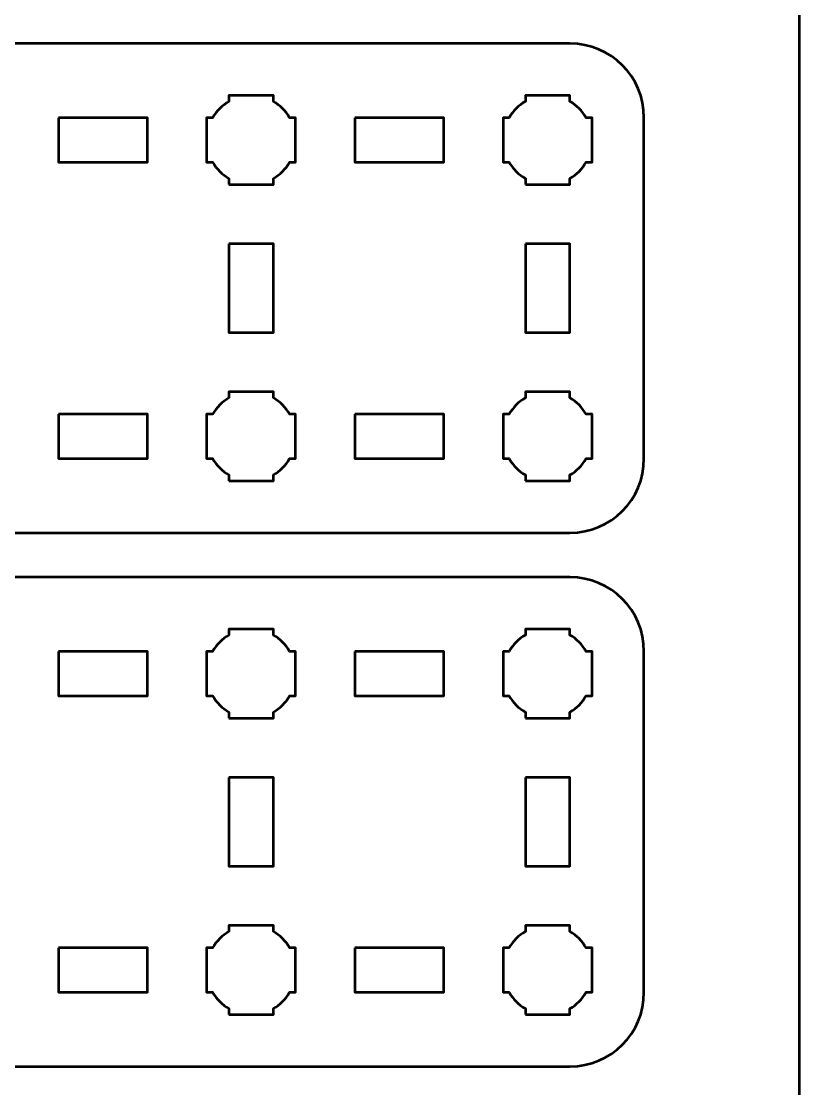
# Model space of a CAD drawing. Header units: centimetres. Extents: x -21 to 0, y -29.7 to 0.
# Drawn here: x -5.25 to 0, y -21.65 to -14.45 of the extents above; entities that cross this region are included whole.
import ezdxf

# ---------------------------------------------------------------- set-up
doc = ezdxf.new("R2010")
doc.units = ezdxf.units.CM
doc.header["$MEASUREMENT"] = 0
doc.layers.add('Layer 1', color=7, linetype='Continuous')

msp = doc.modelspace()

# ---------------------------------------------------------------- linework, layer by layer
at = {"layer": 'Layer 1', "color": 22, "lineweight": 53}
msp.add_open_spline([(-21.00003, -29.19996), (-21.00003, -29.19996), (-21.00003, -0.49992), (-21.00003, -0.49992), (-21.00003, -0.49992), (-21.00003, -0.22295), (-20.77694, 0.00004), (-20.49994, 0.00004), (-20.49994, 0.00004), (-20.49994, 0.00004), (-0.50008, 0.00004), (-0.50008, 0.00004), (-0.50008, 0.00004), (-0.22294, 0.00004), (0.00002, -0.22295), (0.00002, -0.49992), (0.00002, -0.49992), (0.00002, -0.49992), (0.00002, -29.19996), (0.00002, -29.19996), (0.00002, -29.19996), (0.00002, -29.47696), (-0.22294, -29.70005), (-0.50008, -29.70005), (-0.50008, -29.70005), (-0.50008, -29.70005), (-20.49994, -29.70005), (-20.49994, -29.70005), (-20.49994, -29.70005), (-20.77694, -29.70005), (-21.00003, -29.47696), (-21.00003, -29.19996)], degree=3, knots=[0, 0, 0, 0, 0.125, 0.125, 0.125, 0.125, 0.25, 0.25, 0.25, 0.25, 0.375, 0.375, 0.375, 0.375, 0.5, 0.5, 0.5, 0.5, 0.625, 0.625, 0.625, 0.625, 0.75, 0.75, 0.75, 0.75, 0.875, 0.875, 0.875, 0.875, 1, 1, 1, 1], dxfattribs=at)
at = {"layer": 'Layer 1', "color": 114, "lineweight": 53}
for points in [[(-9.84993, -14.59998), (-9.84993, -14.59998), (-1.55005, -14.59998), (-1.55005, -14.59998), (-1.55005, -14.59998), (-1.27305, -14.59998), (-1.04995, -14.82308), (-1.04995, -15.10008), (-1.04995, -15.10008), (-1.04995, -15.10008), (-1.04995, -17.4), (-1.04995, -17.4), (-1.04995, -17.4), (-1.04995, -17.67701), (-1.27305, -17.89996), (-1.55005, -17.89996), (-1.55005, -17.89996), (-1.55005, -17.89996), (-9.84993, -17.89996), (-9.84993, -17.89996), (-9.84993, -17.89996), (-10.12693, -17.89996), (-10.35003, -17.67701), (-10.35003, -17.4), (-10.35003, -17.4), (-10.35003, -17.4), (-10.35003, -15.10008), (-10.35003, -15.10008), (-10.35003, -15.10008), (-10.35003, -14.82308), (-10.12693, -14.59998), (-9.84993, -14.59998)], [(-9.84993, -18.19998), (-9.84993, -18.19998), (-1.55005, -18.19998), (-1.55005, -18.19998), (-1.55005, -18.19998), (-1.27305, -18.19998), (-1.04995, -18.42308), (-1.04995, -18.70008), (-1.04995, -18.70008), (-1.04995, -18.70008), (-1.04995, -21), (-1.04995, -21), (-1.04995, -21), (-1.04995, -21.27701), (-1.27305, -21.49996), (-1.55005, -21.49996), (-1.55005, -21.49996), (-1.55005, -21.49996), (-9.84993, -21.49996), (-9.84993, -21.49996), (-9.84993, -21.49996), (-10.12693, -21.49996), (-10.35003, -21.27701), (-10.35003, -21), (-10.35003, -21), (-10.35003, -21), (-10.35003, -18.70008), (-10.35003, -18.70008), (-10.35003, -18.70008), (-10.35003, -18.42308), (-10.12693, -18.19998), (-9.84993, -18.19998)]]:
    msp.add_open_spline(points, degree=3, knots=[0, 0, 0, 0, 0.125, 0.125, 0.125, 0.125, 0.25, 0.25, 0.25, 0.25, 0.375, 0.375, 0.375, 0.375, 0.5, 0.5, 0.5, 0.5, 0.625, 0.625, 0.625, 0.625, 0.75, 0.75, 0.75, 0.75, 0.875, 0.875, 0.875, 0.875, 1, 1, 1, 1], dxfattribs=at)
at = {"layer": 'Layer 1', "lineweight": 53}
for points, knots in [([(-3.84998, -15.55001), (-3.84998, -15.55001), (-3.84998, -15.5099), (-3.84998, -15.5099), (-3.84998, -15.5099), (-3.89559, -15.48358), (-3.93348, -15.44556), (-3.9598, -15.40008), (-3.9598, -15.40008), (-3.9598, -15.40008), (-4.00005, -15.40008), (-4.00005, -15.40008), (-4.00005, -15.40008), (-4.00005, -15.40008), (-4.00005, -15.25001), (-4.00005, -15.25001), (-4.00005, -15.25001), (-4.00005, -15.25001), (-4.00005, -15.10008), (-4.00005, -15.10008), (-4.00005, -15.10008), (-4.00005, -15.10008), (-3.9598, -15.10008), (-3.9598, -15.10008), (-3.9598, -15.10008), (-3.93348, -15.05447), (-3.89559, -15.01654), (-3.84998, -14.99022), (-3.84998, -14.99022), (-3.84998, -14.99022), (-3.84998, -14.95001), (-3.84998, -14.95001), (-3.84998, -14.95001), (-3.84998, -14.95001), (-3.70005, -14.95001), (-3.70005, -14.95001), (-3.70005, -14.95001), (-3.70005, -14.95001), (-3.54997, -14.95001), (-3.54997, -14.95001), (-3.54997, -14.95001), (-3.54997, -14.95001), (-3.54997, -14.99022), (-3.54997, -14.99022), (-3.54997, -14.99022), (-3.5045, -15.01654), (-3.46647, -15.05447), (-3.44015, -15.10008), (-3.44015, -15.10008), (-3.44015, -15.10008), (-3.40004, -15.10008), (-3.40004, -15.10008), (-3.40004, -15.10008), (-3.40004, -15.10008), (-3.40004, -15.25001), (-3.40004, -15.25001), (-3.40004, -15.25001), (-3.40004, -15.25001), (-3.40004, -15.40008), (-3.40004, -15.40008), (-3.40004, -15.40008), (-3.40004, -15.40008), (-3.44015, -15.40008), (-3.44015, -15.40008), (-3.44015, -15.40008), (-3.46647, -15.44556), (-3.5045, -15.48358), (-3.54997, -15.5099), (-3.54997, -15.5099), (-3.54997, -15.5099), (-3.54997, -15.55001), (-3.54997, -15.55001), (-3.54997, -15.55001), (-3.54997, -15.55001), (-3.70005, -15.55001), (-3.70005, -15.55001), (-3.70005, -15.55001), (-3.70005, -15.55001), (-3.84998, -15.55001), (-3.84998, -15.55001)], [0, 0, 0, 0, 0.05, 0.05, 0.05, 0.05, 0.1, 0.1, 0.1, 0.1, 0.15, 0.15, 0.15, 0.15, 0.2, 0.2, 0.2, 0.2, 0.25, 0.25, 0.25, 0.25, 0.3, 0.3, 0.3, 0.3, 0.35, 0.35, 0.35, 0.35, 0.4, 0.4, 0.4, 0.4, 0.45, 0.45, 0.45, 0.45, 0.5, 0.5, 0.5, 0.5, 0.55, 0.55, 0.55, 0.55, 0.6, 0.6, 0.6, 0.6, 0.65, 0.65, 0.65, 0.65, 0.7, 0.7, 0.7, 0.7, 0.75, 0.75, 0.75, 0.75, 0.8, 0.8, 0.8, 0.8, 0.85, 0.85, 0.85, 0.85, 0.9, 0.9, 0.9, 0.9, 0.95, 0.95, 0.95, 0.95, 1, 1, 1, 1]), ([(-1.85005, -15.55001), (-1.85005, -15.55001), (-1.85005, -15.5099), (-1.85005, -15.5099), (-1.85005, -15.5099), (-1.89553, -15.48358), (-1.93356, -15.44556), (-1.95987, -15.40008), (-1.95987, -15.40008), (-1.95987, -15.40008), (-1.99998, -15.40008), (-1.99998, -15.40008), (-1.99998, -15.40008), (-1.99998, -15.40008), (-1.99998, -15.25001), (-1.99998, -15.25001), (-1.99998, -15.25001), (-1.99998, -15.25001), (-1.99998, -15.10008), (-1.99998, -15.10008), (-1.99998, -15.10008), (-1.99998, -15.10008), (-1.95987, -15.10008), (-1.95987, -15.10008), (-1.95987, -15.10008), (-1.93356, -15.05447), (-1.89553, -15.01654), (-1.85005, -14.99022), (-1.85005, -14.99022), (-1.85005, -14.99022), (-1.85005, -14.95001), (-1.85005, -14.95001), (-1.85005, -14.95001), (-1.85005, -14.95001), (-1.69998, -14.95001), (-1.69998, -14.95001), (-1.69998, -14.95001), (-1.69998, -14.95001), (-1.55005, -14.95001), (-1.55005, -14.95001), (-1.55005, -14.95001), (-1.55005, -14.95001), (-1.55005, -14.99022), (-1.55005, -14.99022), (-1.55005, -14.99022), (-1.50444, -15.01654), (-1.46655, -15.05447), (-1.44023, -15.10008), (-1.44023, -15.10008), (-1.44023, -15.10008), (-1.39998, -15.10008), (-1.39998, -15.10008), (-1.39998, -15.10008), (-1.39998, -15.10008), (-1.39998, -15.25001), (-1.39998, -15.25001), (-1.39998, -15.25001), (-1.39998, -15.25001), (-1.39998, -15.40008), (-1.39998, -15.40008), (-1.39998, -15.40008), (-1.39998, -15.40008), (-1.44023, -15.40008), (-1.44023, -15.40008), (-1.44023, -15.40008), (-1.46655, -15.44556), (-1.50444, -15.48358), (-1.55005, -15.5099), (-1.55005, -15.5099), (-1.55005, -15.5099), (-1.55005, -15.55001), (-1.55005, -15.55001), (-1.55005, -15.55001), (-1.55005, -15.55001), (-1.69998, -15.55001), (-1.69998, -15.55001), (-1.69998, -15.55001), (-1.69998, -15.55001), (-1.85005, -15.55001), (-1.85005, -15.55001)], [0, 0, 0, 0, 0.05, 0.05, 0.05, 0.05, 0.1, 0.1, 0.1, 0.1, 0.15, 0.15, 0.15, 0.15, 0.2, 0.2, 0.2, 0.2, 0.25, 0.25, 0.25, 0.25, 0.3, 0.3, 0.3, 0.3, 0.35, 0.35, 0.35, 0.35, 0.4, 0.4, 0.4, 0.4, 0.45, 0.45, 0.45, 0.45, 0.5, 0.5, 0.5, 0.5, 0.55, 0.55, 0.55, 0.55, 0.6, 0.6, 0.6, 0.6, 0.65, 0.65, 0.65, 0.65, 0.7, 0.7, 0.7, 0.7, 0.75, 0.75, 0.75, 0.75, 0.8, 0.8, 0.8, 0.8, 0.85, 0.85, 0.85, 0.85, 0.9, 0.9, 0.9, 0.9, 0.95, 0.95, 0.95, 0.95, 1, 1, 1, 1]), ([(-4.99996, -15.10008), (-4.99996, -15.10008), (-4.39996, -15.10008), (-4.39996, -15.10008), (-4.39996, -15.10008), (-4.39996, -15.10008), (-4.39996, -15.40008), (-4.39996, -15.40008), (-4.39996, -15.40008), (-4.39996, -15.40008), (-4.99996, -15.40008), (-4.99996, -15.40008), (-4.99996, -15.40008), (-4.99996, -15.40008), (-4.99996, -15.10008), (-4.99996, -15.10008)], [0, 0, 0, 0, 0.25, 0.25, 0.25, 0.25, 0.5, 0.5, 0.5, 0.5, 0.75, 0.75, 0.75, 0.75, 1, 1, 1, 1]), ([(-2.99999, -15.10008), (-2.99999, -15.10008), (-2.39999, -15.10008), (-2.39999, -15.10008), (-2.39999, -15.10008), (-2.39999, -15.10008), (-2.39999, -15.40008), (-2.39999, -15.40008), (-2.39999, -15.40008), (-2.39999, -15.40008), (-2.99999, -15.40008), (-2.99999, -15.40008), (-2.99999, -15.40008), (-2.99999, -15.40008), (-2.99999, -15.10008), (-2.99999, -15.10008)], [0, 0, 0, 0, 0.25, 0.25, 0.25, 0.25, 0.5, 0.5, 0.5, 0.5, 0.75, 0.75, 0.75, 0.75, 1, 1, 1, 1]), ([(-3.84998, -15.95003), (-3.84998, -15.95003), (-3.54997, -15.95003), (-3.54997, -15.95003), (-3.54997, -15.95003), (-3.54997, -15.95003), (-3.54997, -16.55002), (-3.54997, -16.55002), (-3.54997, -16.55002), (-3.54997, -16.55002), (-3.84998, -16.55002), (-3.84998, -16.55002), (-3.84998, -16.55002), (-3.84998, -16.55002), (-3.84998, -15.95003), (-3.84998, -15.95003)], [0, 0, 0, 0, 0.25, 0.25, 0.25, 0.25, 0.5, 0.5, 0.5, 0.5, 0.75, 0.75, 0.75, 0.75, 1, 1, 1, 1]), ([(-1.85005, -15.95003), (-1.85005, -15.95003), (-1.55005, -15.95003), (-1.55005, -15.95003), (-1.55005, -15.95003), (-1.55005, -15.95003), (-1.55005, -16.55002), (-1.55005, -16.55002), (-1.55005, -16.55002), (-1.55005, -16.55002), (-1.85005, -16.55002), (-1.85005, -16.55002), (-1.85005, -16.55002), (-1.85005, -16.55002), (-1.85005, -15.95003), (-1.85005, -15.95003)], [0, 0, 0, 0, 0.25, 0.25, 0.25, 0.25, 0.5, 0.5, 0.5, 0.5, 0.75, 0.75, 0.75, 0.75, 1, 1, 1, 1]), ([(-3.84998, -17.55008), (-3.84998, -17.55008), (-3.84998, -17.50982), (-3.84998, -17.50982), (-3.84998, -17.50982), (-3.89559, -17.48351), (-3.93348, -17.44548), (-3.9598, -17.4), (-3.9598, -17.4), (-3.9598, -17.4), (-4.00005, -17.4), (-4.00005, -17.4), (-4.00005, -17.4), (-4.00005, -17.4), (-4.00005, -17.25007), (-4.00005, -17.25007), (-4.00005, -17.25007), (-4.00005, -17.25007), (-4.00005, -17.1), (-4.00005, -17.1), (-4.00005, -17.1), (-4.00005, -17.1), (-3.9598, -17.1), (-3.9598, -17.1), (-3.9598, -17.1), (-3.93348, -17.05453), (-3.89559, -17.0165), (-3.84998, -16.99018), (-3.84998, -16.99018), (-3.84998, -16.99018), (-3.84998, -16.95007), (-3.84998, -16.95007), (-3.84998, -16.95007), (-3.84998, -16.95007), (-3.70005, -16.95007), (-3.70005, -16.95007), (-3.70005, -16.95007), (-3.70005, -16.95007), (-3.54997, -16.95007), (-3.54997, -16.95007), (-3.54997, -16.95007), (-3.54997, -16.95007), (-3.54997, -16.99018), (-3.54997, -16.99018), (-3.54997, -16.99018), (-3.5045, -17.0165), (-3.46647, -17.05453), (-3.44015, -17.1), (-3.44015, -17.1), (-3.44015, -17.1), (-3.40004, -17.1), (-3.40004, -17.1), (-3.40004, -17.1), (-3.40004, -17.1), (-3.40004, -17.25007), (-3.40004, -17.25007), (-3.40004, -17.25007), (-3.40004, -17.25007), (-3.40004, -17.4), (-3.40004, -17.4), (-3.40004, -17.4), (-3.40004, -17.4), (-3.44015, -17.4), (-3.44015, -17.4), (-3.44015, -17.4), (-3.46647, -17.44548), (-3.5045, -17.48351), (-3.54997, -17.50982), (-3.54997, -17.50982), (-3.54997, -17.50982), (-3.54997, -17.55008), (-3.54997, -17.55008), (-3.54997, -17.55008), (-3.54997, -17.55008), (-3.70005, -17.55008), (-3.70005, -17.55008), (-3.70005, -17.55008), (-3.70005, -17.55008), (-3.84998, -17.55008), (-3.84998, -17.55008)], [0, 0, 0, 0, 0.05, 0.05, 0.05, 0.05, 0.1, 0.1, 0.1, 0.1, 0.15, 0.15, 0.15, 0.15, 0.2, 0.2, 0.2, 0.2, 0.25, 0.25, 0.25, 0.25, 0.3, 0.3, 0.3, 0.3, 0.35, 0.35, 0.35, 0.35, 0.4, 0.4, 0.4, 0.4, 0.45, 0.45, 0.45, 0.45, 0.5, 0.5, 0.5, 0.5, 0.55, 0.55, 0.55, 0.55, 0.6, 0.6, 0.6, 0.6, 0.65, 0.65, 0.65, 0.65, 0.7, 0.7, 0.7, 0.7, 0.75, 0.75, 0.75, 0.75, 0.8, 0.8, 0.8, 0.8, 0.85, 0.85, 0.85, 0.85, 0.9, 0.9, 0.9, 0.9, 0.95, 0.95, 0.95, 0.95, 1, 1, 1, 1]), ([(-1.85005, -17.55008), (-1.85005, -17.55008), (-1.85005, -17.50982), (-1.85005, -17.50982), (-1.85005, -17.50982), (-1.89553, -17.48351), (-1.93356, -17.44548), (-1.95987, -17.4), (-1.95987, -17.4), (-1.95987, -17.4), (-1.99998, -17.4), (-1.99998, -17.4), (-1.99998, -17.4), (-1.99998, -17.4), (-1.99998, -17.25007), (-1.99998, -17.25007), (-1.99998, -17.25007), (-1.99998, -17.25007), (-1.99998, -17.1), (-1.99998, -17.1), (-1.99998, -17.1), (-1.99998, -17.1), (-1.95987, -17.1), (-1.95987, -17.1), (-1.95987, -17.1), (-1.93356, -17.05453), (-1.89553, -17.0165), (-1.85005, -16.99018), (-1.85005, -16.99018), (-1.85005, -16.99018), (-1.85005, -16.95007), (-1.85005, -16.95007), (-1.85005, -16.95007), (-1.85005, -16.95007), (-1.69998, -16.95007), (-1.69998, -16.95007), (-1.69998, -16.95007), (-1.69998, -16.95007), (-1.55005, -16.95007), (-1.55005, -16.95007), (-1.55005, -16.95007), (-1.55005, -16.95007), (-1.55005, -16.99018), (-1.55005, -16.99018), (-1.55005, -16.99018), (-1.50444, -17.0165), (-1.46655, -17.05453), (-1.44023, -17.1), (-1.44023, -17.1), (-1.44023, -17.1), (-1.39998, -17.1), (-1.39998, -17.1), (-1.39998, -17.1), (-1.39998, -17.1), (-1.39998, -17.25007), (-1.39998, -17.25007), (-1.39998, -17.25007), (-1.39998, -17.25007), (-1.39998, -17.4), (-1.39998, -17.4), (-1.39998, -17.4), (-1.39998, -17.4), (-1.44023, -17.4), (-1.44023, -17.4), (-1.44023, -17.4), (-1.46655, -17.44548), (-1.50444, -17.48351), (-1.55005, -17.50982), (-1.55005, -17.50982), (-1.55005, -17.50982), (-1.55005, -17.55008), (-1.55005, -17.55008), (-1.55005, -17.55008), (-1.55005, -17.55008), (-1.69998, -17.55008), (-1.69998, -17.55008), (-1.69998, -17.55008), (-1.69998, -17.55008), (-1.85005, -17.55008), (-1.85005, -17.55008)], [0, 0, 0, 0, 0.05, 0.05, 0.05, 0.05, 0.1, 0.1, 0.1, 0.1, 0.15, 0.15, 0.15, 0.15, 0.2, 0.2, 0.2, 0.2, 0.25, 0.25, 0.25, 0.25, 0.3, 0.3, 0.3, 0.3, 0.35, 0.35, 0.35, 0.35, 0.4, 0.4, 0.4, 0.4, 0.45, 0.45, 0.45, 0.45, 0.5, 0.5, 0.5, 0.5, 0.55, 0.55, 0.55, 0.55, 0.6, 0.6, 0.6, 0.6, 0.65, 0.65, 0.65, 0.65, 0.7, 0.7, 0.7, 0.7, 0.75, 0.75, 0.75, 0.75, 0.8, 0.8, 0.8, 0.8, 0.85, 0.85, 0.85, 0.85, 0.9, 0.9, 0.9, 0.9, 0.95, 0.95, 0.95, 0.95, 1, 1, 1, 1]), ([(-4.99996, -17.1), (-4.99996, -17.1), (-4.39996, -17.1), (-4.39996, -17.1), (-4.39996, -17.1), (-4.39996, -17.1), (-4.39996, -17.4), (-4.39996, -17.4), (-4.39996, -17.4), (-4.39996, -17.4), (-4.99996, -17.4), (-4.99996, -17.4), (-4.99996, -17.4), (-4.99996, -17.4), (-4.99996, -17.1), (-4.99996, -17.1)], [0, 0, 0, 0, 0.25, 0.25, 0.25, 0.25, 0.5, 0.5, 0.5, 0.5, 0.75, 0.75, 0.75, 0.75, 1, 1, 1, 1]), ([(-2.99999, -17.1), (-2.99999, -17.1), (-2.39999, -17.1), (-2.39999, -17.1), (-2.39999, -17.1), (-2.39999, -17.1), (-2.39999, -17.4), (-2.39999, -17.4), (-2.39999, -17.4), (-2.39999, -17.4), (-2.99999, -17.4), (-2.99999, -17.4), (-2.99999, -17.4), (-2.99999, -17.4), (-2.99999, -17.1), (-2.99999, -17.1)], [0, 0, 0, 0, 0.25, 0.25, 0.25, 0.25, 0.5, 0.5, 0.5, 0.5, 0.75, 0.75, 0.75, 0.75, 1, 1, 1, 1]), ([(-3.84998, -19.15001), (-3.84998, -19.15001), (-3.84998, -19.1099), (-3.84998, -19.1099), (-3.84998, -19.1099), (-3.89559, -19.08358), (-3.93348, -19.04556), (-3.9598, -19.00008), (-3.9598, -19.00008), (-3.9598, -19.00008), (-4.00005, -19.00008), (-4.00005, -19.00008), (-4.00005, -19.00008), (-4.00005, -19.00008), (-4.00005, -18.85001), (-4.00005, -18.85001), (-4.00005, -18.85001), (-4.00005, -18.85001), (-4.00005, -18.70008), (-4.00005, -18.70008), (-4.00005, -18.70008), (-4.00005, -18.70008), (-3.9598, -18.70008), (-3.9598, -18.70008), (-3.9598, -18.70008), (-3.93348, -18.65447), (-3.89559, -18.61654), (-3.84998, -18.59022), (-3.84998, -18.59022), (-3.84998, -18.59022), (-3.84998, -18.55001), (-3.84998, -18.55001), (-3.84998, -18.55001), (-3.84998, -18.55001), (-3.70005, -18.55001), (-3.70005, -18.55001), (-3.70005, -18.55001), (-3.70005, -18.55001), (-3.54997, -18.55001), (-3.54997, -18.55001), (-3.54997, -18.55001), (-3.54997, -18.55001), (-3.54997, -18.59022), (-3.54997, -18.59022), (-3.54997, -18.59022), (-3.5045, -18.61654), (-3.46647, -18.65447), (-3.44015, -18.70008), (-3.44015, -18.70008), (-3.44015, -18.70008), (-3.40004, -18.70008), (-3.40004, -18.70008), (-3.40004, -18.70008), (-3.40004, -18.70008), (-3.40004, -18.85001), (-3.40004, -18.85001), (-3.40004, -18.85001), (-3.40004, -18.85001), (-3.40004, -19.00008), (-3.40004, -19.00008), (-3.40004, -19.00008), (-3.40004, -19.00008), (-3.44015, -19.00008), (-3.44015, -19.00008), (-3.44015, -19.00008), (-3.46647, -19.04556), (-3.5045, -19.08358), (-3.54997, -19.1099), (-3.54997, -19.1099), (-3.54997, -19.1099), (-3.54997, -19.15001), (-3.54997, -19.15001), (-3.54997, -19.15001), (-3.54997, -19.15001), (-3.70005, -19.15001), (-3.70005, -19.15001), (-3.70005, -19.15001), (-3.70005, -19.15001), (-3.84998, -19.15001), (-3.84998, -19.15001)], [0, 0, 0, 0, 0.05, 0.05, 0.05, 0.05, 0.1, 0.1, 0.1, 0.1, 0.15, 0.15, 0.15, 0.15, 0.2, 0.2, 0.2, 0.2, 0.25, 0.25, 0.25, 0.25, 0.3, 0.3, 0.3, 0.3, 0.35, 0.35, 0.35, 0.35, 0.4, 0.4, 0.4, 0.4, 0.45, 0.45, 0.45, 0.45, 0.5, 0.5, 0.5, 0.5, 0.55, 0.55, 0.55, 0.55, 0.6, 0.6, 0.6, 0.6, 0.65, 0.65, 0.65, 0.65, 0.7, 0.7, 0.7, 0.7, 0.75, 0.75, 0.75, 0.75, 0.8, 0.8, 0.8, 0.8, 0.85, 0.85, 0.85, 0.85, 0.9, 0.9, 0.9, 0.9, 0.95, 0.95, 0.95, 0.95, 1, 1, 1, 1]), ([(-1.85005, -19.15001), (-1.85005, -19.15001), (-1.85005, -19.1099), (-1.85005, -19.1099), (-1.85005, -19.1099), (-1.89553, -19.08358), (-1.93356, -19.04556), (-1.95987, -19.00008), (-1.95987, -19.00008), (-1.95987, -19.00008), (-1.99998, -19.00008), (-1.99998, -19.00008), (-1.99998, -19.00008), (-1.99998, -19.00008), (-1.99998, -18.85001), (-1.99998, -18.85001), (-1.99998, -18.85001), (-1.99998, -18.85001), (-1.99998, -18.70008), (-1.99998, -18.70008), (-1.99998, -18.70008), (-1.99998, -18.70008), (-1.95987, -18.70008), (-1.95987, -18.70008), (-1.95987, -18.70008), (-1.93356, -18.65447), (-1.89553, -18.61654), (-1.85005, -18.59022), (-1.85005, -18.59022), (-1.85005, -18.59022), (-1.85005, -18.55001), (-1.85005, -18.55001), (-1.85005, -18.55001), (-1.85005, -18.55001), (-1.69998, -18.55001), (-1.69998, -18.55001), (-1.69998, -18.55001), (-1.69998, -18.55001), (-1.55005, -18.55001), (-1.55005, -18.55001), (-1.55005, -18.55001), (-1.55005, -18.55001), (-1.55005, -18.59022), (-1.55005, -18.59022), (-1.55005, -18.59022), (-1.50444, -18.61654), (-1.46655, -18.65447), (-1.44023, -18.70008), (-1.44023, -18.70008), (-1.44023, -18.70008), (-1.39998, -18.70008), (-1.39998, -18.70008), (-1.39998, -18.70008), (-1.39998, -18.70008), (-1.39998, -18.85001), (-1.39998, -18.85001), (-1.39998, -18.85001), (-1.39998, -18.85001), (-1.39998, -19.00008), (-1.39998, -19.00008), (-1.39998, -19.00008), (-1.39998, -19.00008), (-1.44023, -19.00008), (-1.44023, -19.00008), (-1.44023, -19.00008), (-1.46655, -19.04556), (-1.50444, -19.08358), (-1.55005, -19.1099), (-1.55005, -19.1099), (-1.55005, -19.1099), (-1.55005, -19.15001), (-1.55005, -19.15001), (-1.55005, -19.15001), (-1.55005, -19.15001), (-1.69998, -19.15001), (-1.69998, -19.15001), (-1.69998, -19.15001), (-1.69998, -19.15001), (-1.85005, -19.15001), (-1.85005, -19.15001)], [0, 0, 0, 0, 0.05, 0.05, 0.05, 0.05, 0.1, 0.1, 0.1, 0.1, 0.15, 0.15, 0.15, 0.15, 0.2, 0.2, 0.2, 0.2, 0.25, 0.25, 0.25, 0.25, 0.3, 0.3, 0.3, 0.3, 0.35, 0.35, 0.35, 0.35, 0.4, 0.4, 0.4, 0.4, 0.45, 0.45, 0.45, 0.45, 0.5, 0.5, 0.5, 0.5, 0.55, 0.55, 0.55, 0.55, 0.6, 0.6, 0.6, 0.6, 0.65, 0.65, 0.65, 0.65, 0.7, 0.7, 0.7, 0.7, 0.75, 0.75, 0.75, 0.75, 0.8, 0.8, 0.8, 0.8, 0.85, 0.85, 0.85, 0.85, 0.9, 0.9, 0.9, 0.9, 0.95, 0.95, 0.95, 0.95, 1, 1, 1, 1]), ([(-4.99996, -18.70008), (-4.99996, -18.70008), (-4.39996, -18.70008), (-4.39996, -18.70008), (-4.39996, -18.70008), (-4.39996, -18.70008), (-4.39996, -19.00008), (-4.39996, -19.00008), (-4.39996, -19.00008), (-4.39996, -19.00008), (-4.99996, -19.00008), (-4.99996, -19.00008), (-4.99996, -19.00008), (-4.99996, -19.00008), (-4.99996, -18.70008), (-4.99996, -18.70008)], [0, 0, 0, 0, 0.25, 0.25, 0.25, 0.25, 0.5, 0.5, 0.5, 0.5, 0.75, 0.75, 0.75, 0.75, 1, 1, 1, 1]), ([(-2.99999, -18.70008), (-2.99999, -18.70008), (-2.39999, -18.70008), (-2.39999, -18.70008), (-2.39999, -18.70008), (-2.39999, -18.70008), (-2.39999, -19.00008), (-2.39999, -19.00008), (-2.39999, -19.00008), (-2.39999, -19.00008), (-2.99999, -19.00008), (-2.99999, -19.00008), (-2.99999, -19.00008), (-2.99999, -19.00008), (-2.99999, -18.70008), (-2.99999, -18.70008)], [0, 0, 0, 0, 0.25, 0.25, 0.25, 0.25, 0.5, 0.5, 0.5, 0.5, 0.75, 0.75, 0.75, 0.75, 1, 1, 1, 1]), ([(-3.84998, -19.55003), (-3.84998, -19.55003), (-3.54997, -19.55003), (-3.54997, -19.55003), (-3.54997, -19.55003), (-3.54997, -19.55003), (-3.54997, -20.15002), (-3.54997, -20.15002), (-3.54997, -20.15002), (-3.54997, -20.15002), (-3.84998, -20.15002), (-3.84998, -20.15002), (-3.84998, -20.15002), (-3.84998, -20.15002), (-3.84998, -19.55003), (-3.84998, -19.55003)], [0, 0, 0, 0, 0.25, 0.25, 0.25, 0.25, 0.5, 0.5, 0.5, 0.5, 0.75, 0.75, 0.75, 0.75, 1, 1, 1, 1]), ([(-1.85005, -19.55003), (-1.85005, -19.55003), (-1.55005, -19.55003), (-1.55005, -19.55003), (-1.55005, -19.55003), (-1.55005, -19.55003), (-1.55005, -20.15002), (-1.55005, -20.15002), (-1.55005, -20.15002), (-1.55005, -20.15002), (-1.85005, -20.15002), (-1.85005, -20.15002), (-1.85005, -20.15002), (-1.85005, -20.15002), (-1.85005, -19.55003), (-1.85005, -19.55003)], [0, 0, 0, 0, 0.25, 0.25, 0.25, 0.25, 0.5, 0.5, 0.5, 0.5, 0.75, 0.75, 0.75, 0.75, 1, 1, 1, 1]), ([(-3.84998, -21.15008), (-3.84998, -21.15008), (-3.84998, -21.10982), (-3.84998, -21.10982), (-3.84998, -21.10982), (-3.89559, -21.08351), (-3.93348, -21.04548), (-3.9598, -21), (-3.9598, -21), (-3.9598, -21), (-4.00005, -21), (-4.00005, -21), (-4.00005, -21), (-4.00005, -21), (-4.00005, -20.85007), (-4.00005, -20.85007), (-4.00005, -20.85007), (-4.00005, -20.85007), (-4.00005, -20.7), (-4.00005, -20.7), (-4.00005, -20.7), (-4.00005, -20.7), (-3.9598, -20.7), (-3.9598, -20.7), (-3.9598, -20.7), (-3.93348, -20.65453), (-3.89559, -20.6165), (-3.84998, -20.59018), (-3.84998, -20.59018), (-3.84998, -20.59018), (-3.84998, -20.55007), (-3.84998, -20.55007), (-3.84998, -20.55007), (-3.84998, -20.55007), (-3.70005, -20.55007), (-3.70005, -20.55007), (-3.70005, -20.55007), (-3.70005, -20.55007), (-3.54997, -20.55007), (-3.54997, -20.55007), (-3.54997, -20.55007), (-3.54997, -20.55007), (-3.54997, -20.59018), (-3.54997, -20.59018), (-3.54997, -20.59018), (-3.5045, -20.6165), (-3.46647, -20.65453), (-3.44015, -20.7), (-3.44015, -20.7), (-3.44015, -20.7), (-3.40004, -20.7), (-3.40004, -20.7), (-3.40004, -20.7), (-3.40004, -20.7), (-3.40004, -20.85007), (-3.40004, -20.85007), (-3.40004, -20.85007), (-3.40004, -20.85007), (-3.40004, -21), (-3.40004, -21), (-3.40004, -21), (-3.40004, -21), (-3.44015, -21), (-3.44015, -21), (-3.44015, -21), (-3.46647, -21.04548), (-3.5045, -21.08351), (-3.54997, -21.10982), (-3.54997, -21.10982), (-3.54997, -21.10982), (-3.54997, -21.15008), (-3.54997, -21.15008), (-3.54997, -21.15008), (-3.54997, -21.15008), (-3.70005, -21.15008), (-3.70005, -21.15008), (-3.70005, -21.15008), (-3.70005, -21.15008), (-3.84998, -21.15008), (-3.84998, -21.15008)], [0, 0, 0, 0, 0.05, 0.05, 0.05, 0.05, 0.1, 0.1, 0.1, 0.1, 0.15, 0.15, 0.15, 0.15, 0.2, 0.2, 0.2, 0.2, 0.25, 0.25, 0.25, 0.25, 0.3, 0.3, 0.3, 0.3, 0.35, 0.35, 0.35, 0.35, 0.4, 0.4, 0.4, 0.4, 0.45, 0.45, 0.45, 0.45, 0.5, 0.5, 0.5, 0.5, 0.55, 0.55, 0.55, 0.55, 0.6, 0.6, 0.6, 0.6, 0.65, 0.65, 0.65, 0.65, 0.7, 0.7, 0.7, 0.7, 0.75, 0.75, 0.75, 0.75, 0.8, 0.8, 0.8, 0.8, 0.85, 0.85, 0.85, 0.85, 0.9, 0.9, 0.9, 0.9, 0.95, 0.95, 0.95, 0.95, 1, 1, 1, 1]), ([(-1.85005, -21.15008), (-1.85005, -21.15008), (-1.85005, -21.10982), (-1.85005, -21.10982), (-1.85005, -21.10982), (-1.89553, -21.08351), (-1.93356, -21.04548), (-1.95987, -21), (-1.95987, -21), (-1.95987, -21), (-1.99998, -21), (-1.99998, -21), (-1.99998, -21), (-1.99998, -21), (-1.99998, -20.85007), (-1.99998, -20.85007), (-1.99998, -20.85007), (-1.99998, -20.85007), (-1.99998, -20.7), (-1.99998, -20.7), (-1.99998, -20.7), (-1.99998, -20.7), (-1.95987, -20.7), (-1.95987, -20.7), (-1.95987, -20.7), (-1.93356, -20.65453), (-1.89553, -20.6165), (-1.85005, -20.59018), (-1.85005, -20.59018), (-1.85005, -20.59018), (-1.85005, -20.55007), (-1.85005, -20.55007), (-1.85005, -20.55007), (-1.85005, -20.55007), (-1.69998, -20.55007), (-1.69998, -20.55007), (-1.69998, -20.55007), (-1.69998, -20.55007), (-1.55005, -20.55007), (-1.55005, -20.55007), (-1.55005, -20.55007), (-1.55005, -20.55007), (-1.55005, -20.59018), (-1.55005, -20.59018), (-1.55005, -20.59018), (-1.50444, -20.6165), (-1.46655, -20.65453), (-1.44023, -20.7), (-1.44023, -20.7), (-1.44023, -20.7), (-1.39998, -20.7), (-1.39998, -20.7), (-1.39998, -20.7), (-1.39998, -20.7), (-1.39998, -20.85007), (-1.39998, -20.85007), (-1.39998, -20.85007), (-1.39998, -20.85007), (-1.39998, -21), (-1.39998, -21), (-1.39998, -21), (-1.39998, -21), (-1.44023, -21), (-1.44023, -21), (-1.44023, -21), (-1.46655, -21.04548), (-1.50444, -21.08351), (-1.55005, -21.10982), (-1.55005, -21.10982), (-1.55005, -21.10982), (-1.55005, -21.15008), (-1.55005, -21.15008), (-1.55005, -21.15008), (-1.55005, -21.15008), (-1.69998, -21.15008), (-1.69998, -21.15008), (-1.69998, -21.15008), (-1.69998, -21.15008), (-1.85005, -21.15008), (-1.85005, -21.15008)], [0, 0, 0, 0, 0.05, 0.05, 0.05, 0.05, 0.1, 0.1, 0.1, 0.1, 0.15, 0.15, 0.15, 0.15, 0.2, 0.2, 0.2, 0.2, 0.25, 0.25, 0.25, 0.25, 0.3, 0.3, 0.3, 0.3, 0.35, 0.35, 0.35, 0.35, 0.4, 0.4, 0.4, 0.4, 0.45, 0.45, 0.45, 0.45, 0.5, 0.5, 0.5, 0.5, 0.55, 0.55, 0.55, 0.55, 0.6, 0.6, 0.6, 0.6, 0.65, 0.65, 0.65, 0.65, 0.7, 0.7, 0.7, 0.7, 0.75, 0.75, 0.75, 0.75, 0.8, 0.8, 0.8, 0.8, 0.85, 0.85, 0.85, 0.85, 0.9, 0.9, 0.9, 0.9, 0.95, 0.95, 0.95, 0.95, 1, 1, 1, 1]), ([(-4.99996, -20.7), (-4.99996, -20.7), (-4.39996, -20.7), (-4.39996, -20.7), (-4.39996, -20.7), (-4.39996, -20.7), (-4.39996, -21), (-4.39996, -21), (-4.39996, -21), (-4.39996, -21), (-4.99996, -21), (-4.99996, -21), (-4.99996, -21), (-4.99996, -21), (-4.99996, -20.7), (-4.99996, -20.7)], [0, 0, 0, 0, 0.25, 0.25, 0.25, 0.25, 0.5, 0.5, 0.5, 0.5, 0.75, 0.75, 0.75, 0.75, 1, 1, 1, 1]), ([(-2.99999, -20.7), (-2.99999, -20.7), (-2.39999, -20.7), (-2.39999, -20.7), (-2.39999, -20.7), (-2.39999, -20.7), (-2.39999, -21), (-2.39999, -21), (-2.39999, -21), (-2.39999, -21), (-2.99999, -21), (-2.99999, -21), (-2.99999, -21), (-2.99999, -21), (-2.99999, -20.7), (-2.99999, -20.7)], [0, 0, 0, 0, 0.25, 0.25, 0.25, 0.25, 0.5, 0.5, 0.5, 0.5, 0.75, 0.75, 0.75, 0.75, 1, 1, 1, 1])]:
    msp.add_open_spline(points, degree=3, knots=knots, dxfattribs=at)

doc.saveas('drawing.dxf')
